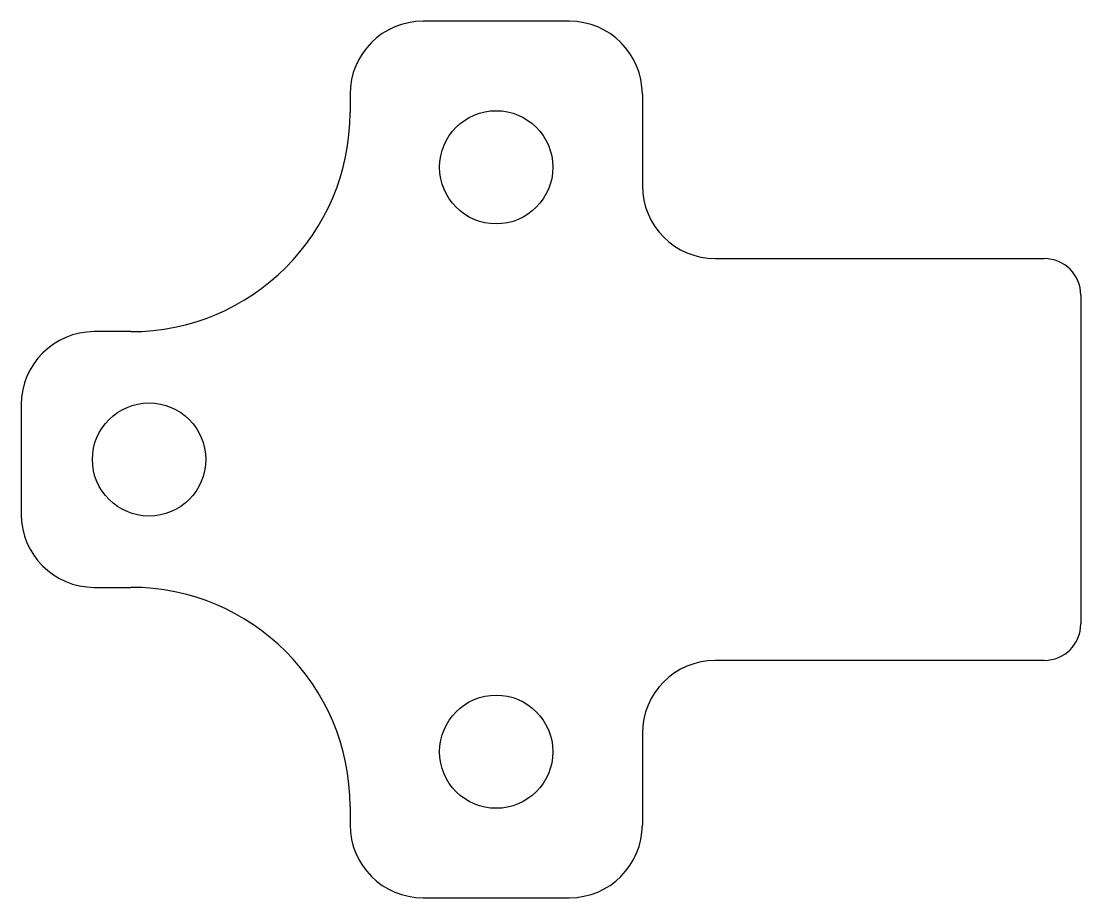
# Model space of a CAD drawing. Header units: millimetres. Extents: x 7 to 36, y -12 to 12.
import ezdxf

# ---------------------------------------------------------------- set-up
doc = ezdxf.new("R2010")
doc.units = ezdxf.units.MM
doc.layers.get('0').update_dxf_attribs({"lineweight": 25, "true_color": 0xffffff})

msp = doc.modelspace()

# ---------------------------------------------------------------- linework, layer by layer
for p, q in [((22, 12), (18, 12)), ((16, 10), (16, 9.5)), ((24, 10), (24, 7.5)), ((26, 5.5), (35, 5.5)), ((36, 4.5), (36, -4.5)), ((10, 3.5), (9, 3.5)), ((7, 1.5), (7, -1.5)), ((9, -3.5), (10, -3.5)), ((35, -5.5), (26, -5.5)), ((24, -7.5), (24, -10)), ((16, -9.5), (16, -10)), ((18, -12), (22, -12))]:
    msp.add_line(p, q)
for centre in [(20, 8), (10.5, 0), (20, -8)]:
    msp.add_circle(centre, 1.55)
for centre, radius, start, end in [((18, 10), 2, 90, 180), ((22, 10), 2, 0, 90), ((10, 9.5), 6, 270, 0), ((26, 7.5), 2, 180, 270), ((35, 4.5), 1, 0, 90), ((9, 1.5), 2, 90, 180), ((9, -1.5), 2, 180, 270), ((10, -9.5), 6, 0, 90), ((35, -4.5), 1, 270, 0), ((26, -7.5), 2, 90, 180), ((18, -10), 2, 180, 270), ((22, -10), 2, 270, 0)]:
    msp.add_arc(centre, radius, start, end)

doc.saveas('drawing.dxf')
